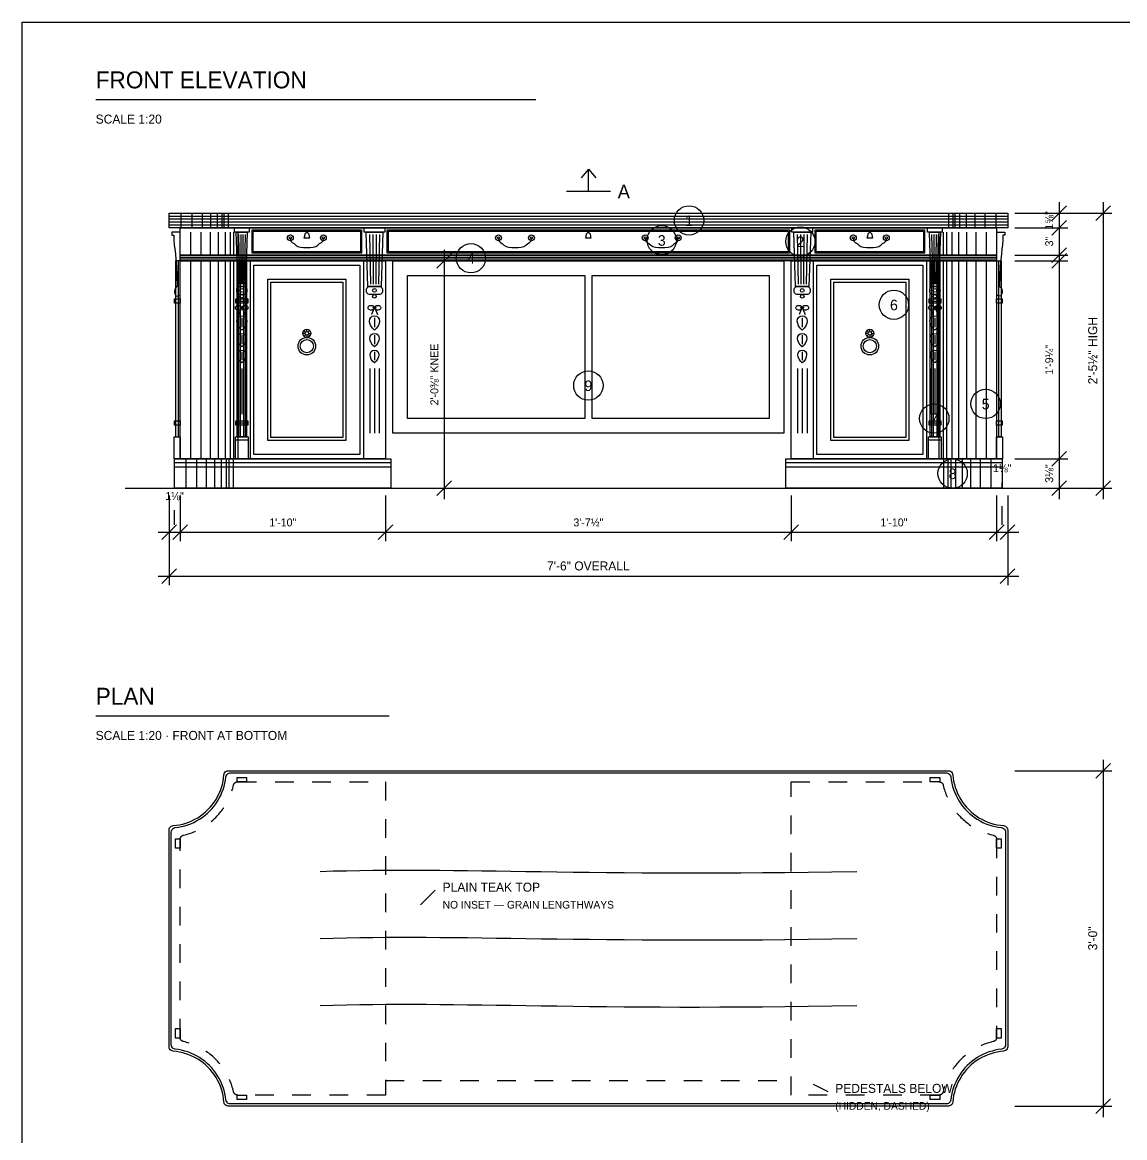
# Model space of a CAD drawing. Header units: inches. Extents: x 0.3 to 16.2, y 0.3 to 11.4.
# Drawn here: x 0.31 to 6.23, y 5.39 to 11.38 of the extents above; entities that cross this region are included whole.
import ezdxf
from ezdxf.enums import TextEntityAlignment as Align

# ---------------------------------------------------------------- set-up
doc = ezdxf.new("R2010")
doc.units = ezdxf.units.IN
doc.header["$LTSCALE"] = 0.009843
doc.header["$MEASUREMENT"] = 0
doc.linetypes.add('DASHED', pattern=[0.6, 0.5, -0.1])
for name, color, linetype in [('DIMENSIONS', 1, 'Continuous'), ('GEOMETRY', 7, 'Continuous'), ('TEXT', 7, 'Continuous')]:
    doc.layers.add(name, color=color, linetype=linetype)

msp = doc.modelspace()

# ---------------------------------------------------------------- linework, layer by layer
at = {"layer": 'DIMENSIONS'}
for p, q in [((5.878, 10.4134), (5.878, 8.8189)), ((6.1142, 10.4134), (6.1142, 8.8189)), ((5.6417, 10.3543), (5.9252, 10.3543)), ((5.6417, 10.3543), (6.1614, 10.3543)), ((5.8386, 10.315), (5.9173, 10.3937)), ((6.0748, 10.315), (6.1535, 10.3937)), ((5.8386, 10.2362), (5.9173, 10.315)), ((5.6417, 10.2756), (5.9252, 10.2756)), ((2.5394, 10.0591), (2.6181, 10.1378)), ((2.5787, 10.1575), (2.5787, 8.8189)), ((5.6417, 10.128), (5.9252, 10.128)), ((5.8386, 10.0886), (5.9173, 10.1673)), ((5.8386, 10.0591), (5.9173, 10.1378)), ((2.5787, 10.0984), (2.626, 10.0984)), ((5.6417, 10.0984), (5.9252, 10.0984)), ((5.8386, 8.9961), (5.9173, 9.0748)), ((5.6417, 9.0354), (5.9252, 9.0354)), ((2.5394, 8.8386), (2.6181, 8.9173)), ((5.8386, 8.8386), (5.9173, 8.9173)), ((6.0748, 8.8386), (6.1535, 8.9173)), ((2.5787, 8.878), (2.626, 8.878)), ((5.6417, 8.878), (5.9252, 8.878)), ((5.6417, 8.878), (6.1614, 8.878)), ((1.1024, 8.8386), (1.1024, 8.5945)), ((1.1024, 8.8386), (1.1024, 8.3583)), ((1.1614, 8.8386), (1.1614, 8.5945)), ((2.2638, 8.8386), (2.2638, 8.5945)), ((4.4409, 8.8386), (4.4409, 8.5945)), ((5.5433, 8.8386), (5.5433, 8.5945)), ((5.6024, 8.8386), (5.6024, 8.5945)), ((5.6024, 8.8386), (5.6024, 8.3583)), ((1.063, 8.6024), (1.1417, 8.6811)), ((1.122, 8.6024), (1.2008, 8.6811)), ((2.2244, 8.6024), (2.3031, 8.6811)), ((4.4016, 8.6024), (4.4803, 8.6811)), ((5.5039, 8.6024), (5.5827, 8.6811)), ((5.563, 8.6024), (5.6417, 8.6811)), ((1.0433, 8.6417), (5.6614, 8.6417)), ((1.063, 8.3661), (1.1417, 8.4449)), ((5.563, 8.3661), (5.6417, 8.4449)), ((1.0433, 8.4055), (5.6614, 8.4055)), ((6.1142, 7.4213), (6.1142, 5.5039)), ((5.6417, 7.3622), (6.1614, 7.3622)), ((6.0748, 7.3228), (6.1535, 7.4016)), ((6.0748, 5.5236), (6.1535, 5.6024)), ((5.6417, 5.563), (6.1614, 5.563))]:
    msp.add_line(p, q, dxfattribs=at)
at = {"layer": 'DIMENSIONS', "linetype": 'DASHED'}
for p, q in [((5.5728, 8.6811), (5.5728, 8.9094)), ((1.1319, 8.6811), (1.1319, 8.7598))]:
    msp.add_line(p, q, dxfattribs=at)
at = {"layer": 'GEOMETRY'}
for p, q in [((0.7087, 10.9646), (3.0709, 10.9646)), ((1.1658, 10.3543), (1.1658, 10.2756)), ((1.2254, 10.3543), (1.2254, 10.2756)), ((1.2794, 10.3543), (1.2794, 10.2756)), ((1.3255, 10.3543), (1.3255, 10.2756)), ((1.3614, 10.3543), (1.3614, 10.2756)), ((1.3855, 10.3543), (1.3855, 10.2756)), ((1.3968, 10.3543), (1.3968, 10.2756)), ((1.4204, 10.3543), (1.4204, 10.2756)), ((5.2844, 10.3543), (5.2844, 10.2756)), ((5.3079, 10.3543), (5.3079, 10.2756)), ((5.3192, 10.3543), (5.3192, 10.2756)), ((5.3434, 10.3543), (5.3434, 10.2756)), ((5.3793, 10.3543), (5.3793, 10.2756)), ((5.4253, 10.3543), (5.4253, 10.2756)), ((5.4793, 10.3543), (5.4793, 10.2756)), ((5.539, 10.3543), (5.539, 10.2756)), ((1.1024, 10.3386), (5.6024, 10.3386)), ((1.1024, 10.3228), (5.6024, 10.3228)), ((1.1024, 10.3071), (5.6024, 10.3071)), ((1.1024, 10.2913), (5.6024, 10.2913)), ((1.2183, 10.252), (1.2183, 10.128)), ((1.2731, 10.252), (1.2731, 10.128)), ((1.3231, 10.252), (1.3231, 10.128)), ((1.3667, 10.252), (1.3667, 10.128)), ((1.4027, 10.252), (1.4027, 10.128)), ((1.4301, 10.252), (1.4301, 10.128)), ((1.4481, 10.252), (1.4481, 10.128)), ((1.4712, 10.252), (1.4712, 10.128)), ((1.4751, 10.2402), (1.481, 9.9724)), ((1.4869, 10.2402), (1.4889, 9.9724)), ((1.4987, 10.2402), (1.4968, 9.9724)), ((1.5105, 10.2402), (1.5046, 9.9724)), ((2.1776, 10.2402), (2.1835, 9.9724)), ((2.1957, 10.2402), (2.1976, 9.9724)), ((2.2138, 10.2402), (2.2118, 9.9724)), ((2.2319, 10.2402), (2.226, 9.9724)), ((4.4728, 10.2402), (4.4787, 9.9724)), ((4.4909, 10.2402), (4.4929, 9.9724)), ((4.5091, 10.2402), (4.5071, 9.9724)), ((4.5272, 10.2402), (4.5213, 9.9724)), ((5.1942, 10.2402), (5.2001, 9.9724)), ((5.206, 10.2402), (5.208, 9.9724)), ((5.2178, 10.2402), (5.2158, 9.9724)), ((5.2296, 10.2402), (5.2237, 9.9724)), ((5.2336, 10.252), (5.2336, 10.128)), ((5.2566, 10.252), (5.2566, 10.128)), ((5.2746, 10.252), (5.2746, 10.128)), ((5.302, 10.252), (5.302, 10.128)), ((5.3381, 10.252), (5.3381, 10.128)), ((5.3817, 10.252), (5.3817, 10.128)), ((5.4316, 10.252), (5.4316, 10.128)), ((5.4864, 10.252), (5.4864, 10.128)), ((1.1614, 10.1181), (5.5433, 10.1181)), ((1.1508, 10.0984), (1.1508, 9.1535)), ((1.1614, 10.1083), (5.5433, 10.1083)), ((1.2183, 10.0984), (1.2183, 9.0354)), ((1.2731, 10.0984), (1.2731, 9.0354)), ((1.3231, 10.0984), (1.3231, 9.0354)), ((1.3667, 10.0984), (1.3667, 9.0354)), ((1.4027, 10.0984), (1.4027, 9.0354)), ((1.4301, 10.0984), (1.4301, 9.0354)), ((1.4481, 10.0984), (1.4481, 9.0354)), ((1.4712, 10.0984), (1.4712, 9.0354)), ((1.4751, 10.0984), (1.4751, 9.1535)), ((1.4831, 10.0984), (1.4831, 9.1535)), ((1.5026, 10.0984), (1.5026, 9.1535)), ((1.5105, 10.0984), (1.5105, 9.1535)), ((1.5381, 10.0984), (1.5381, 9.0354)), ((2.1457, 10.0984), (2.1457, 9.0354)), ((4.5591, 10.0984), (4.5591, 9.0354)), ((5.1666, 10.0984), (5.1666, 9.0354)), ((5.1942, 10.0984), (5.1942, 9.1535)), ((5.2022, 10.0984), (5.2022, 9.1535)), ((5.2217, 10.0984), (5.2217, 9.1535)), ((5.2296, 10.0984), (5.2296, 9.1535)), ((5.2336, 10.0984), (5.2336, 9.0354)), ((5.2566, 10.0984), (5.2566, 9.0354)), ((5.2746, 10.0984), (5.2746, 9.0354)), ((5.302, 10.0984), (5.302, 9.0354)), ((5.3381, 10.0984), (5.3381, 9.0354)), ((5.3817, 10.0984), (5.3817, 9.0354)), ((5.4316, 10.0984), (5.4316, 9.0354)), ((5.4864, 10.0984), (5.4864, 9.0354)), ((5.5539, 10.0984), (5.5539, 9.1535)), ((1.4613, 9.8819), (1.5243, 9.8819)), ((5.1804, 9.8819), (5.2434, 9.8819)), ((1.832, 9.7091), (1.8202, 9.7091)), ((1.8349, 9.7161), (1.8266, 9.7244)), ((1.8349, 9.7022), (1.8266, 9.6938)), ((1.8419, 9.719), (1.8419, 9.7308)), ((1.8419, 9.6993), (1.8419, 9.6875)), ((1.8488, 9.7161), (1.8572, 9.7244)), ((1.8488, 9.7022), (1.8572, 9.6938)), ((1.8517, 9.7091), (1.8635, 9.7091)), ((4.853, 9.7091), (4.8412, 9.7091)), ((4.8559, 9.7161), (4.8475, 9.7244)), ((4.8559, 9.7022), (4.8475, 9.6938)), ((4.8629, 9.719), (4.8629, 9.7308)), ((4.8629, 9.6993), (4.8629, 9.6875)), ((4.8698, 9.7161), (4.8781, 9.7244)), ((4.8698, 9.7022), (4.8781, 9.6938)), ((4.8727, 9.7091), (4.8845, 9.7091)), ((1.4613, 9.2283), (1.5243, 9.2283)), ((5.1804, 9.2283), (5.2434, 9.2283)), ((1.4594, 9.1378), (1.5263, 9.1378)), ((5.1784, 9.1378), (5.2454, 9.1378)), ((1.1319, 9.0157), (2.2933, 9.0157)), ((1.1319, 8.9921), (2.2933, 8.9921)), ((1.192, 9.0354), (1.192, 8.878)), ((1.2493, 9.0354), (1.2493, 8.878)), ((1.3012, 9.0354), (1.3012, 8.878)), ((1.3461, 9.0354), (1.3461, 8.878)), ((1.3822, 9.0354), (1.3822, 8.878)), ((1.4083, 9.0354), (1.4083, 8.878)), ((1.4234, 9.0354), (1.4234, 8.878)), ((1.4467, 9.0354), (1.4467, 8.878)), ((4.4114, 9.0157), (5.5728, 9.0157)), ((4.4114, 8.9921), (5.5728, 8.9921)), ((5.258, 9.0354), (5.258, 8.878)), ((5.2814, 9.0354), (5.2814, 8.878)), ((5.2965, 9.0354), (5.2965, 8.878)), ((5.3225, 9.0354), (5.3225, 8.878)), ((5.3586, 9.0354), (5.3586, 8.878)), ((5.4035, 9.0354), (5.4035, 8.878)), ((5.4555, 9.0354), (5.4555, 8.878)), ((5.5127, 9.0354), (5.5127, 8.878)), ((0.8661, 8.878), (5.8386, 8.878)), ((0.7087, 7.6575), (2.2835, 7.6575)), ((2.4524, 6.6425), (2.5311, 6.7213)), ((4.5591, 5.6811), (4.6378, 5.6417))]:
    msp.add_line(p, q, dxfattribs=at)
at = {"layer": 'GEOMETRY', "linetype": 'DASHED'}
msp.add_line((2.2638, 5.7008), (4.4409, 5.7008), dxfattribs=at)
at = {"layer": 'GEOMETRY'}
for points in [[(0.315, 11.378), (16.2205, 11.378), (16.2205, 0.315), (0.315, 0.315), (0.315, 11.378)], [(3.3524, 10.4724), (3.3524, 10.5906), (3.313, 10.5433)], [(3.3524, 10.5906), (3.3917, 10.5433)], [(3.2343, 10.4724), (3.4705, 10.4724)], [(1.1024, 10.3543), (5.6024, 10.3543), (5.6024, 10.2756), (1.1024, 10.2756), (1.1024, 10.3543)], [(1.1614, 10.252), (1.1181, 10.252), (1.1181, 10.2362), (1.128, 10.2362)], [(1.1614, 10.2756), (5.5433, 10.2756), (5.5433, 10.128), (1.1614, 10.128), (1.1614, 10.2756)], [(1.4534, 10.2756), (1.5322, 10.2756), (1.5322, 10.252), (1.4534, 10.252), (1.4534, 10.2756)], [(1.4633, 10.252), (1.5223, 10.252), (1.5125, 9.9606), (1.4731, 9.9606), (1.4633, 10.252)], [(1.5479, 10.2638), (2.1358, 10.2638), (2.1358, 10.1398), (1.5479, 10.1398), (1.5479, 10.2638)], [(1.5538, 10.2579), (2.1299, 10.2579), (2.1299, 10.1457), (1.5538, 10.1457), (1.5538, 10.2579)], [(1.8517, 10.2402), (1.8557, 10.2205), (1.8281, 10.2205), (1.832, 10.2402)], [(2.1496, 10.2756), (2.2598, 10.2756), (2.2598, 10.252), (2.1496, 10.252), (2.1496, 10.2756)], [(2.1594, 10.252), (2.25, 10.252), (2.2402, 9.9606), (2.1693, 9.9606), (2.1594, 10.252)], [(2.2736, 10.2638), (4.4311, 10.2638), (4.4311, 10.1398), (2.2736, 10.1398), (2.2736, 10.2638)], [(2.2795, 10.2579), (4.4252, 10.2579), (4.4252, 10.1457), (2.2795, 10.1457), (2.2795, 10.2579)], [(3.3622, 10.2402), (3.3661, 10.2205), (3.3386, 10.2205), (3.3425, 10.2402)], [(4.4449, 10.2756), (4.5551, 10.2756), (4.5551, 10.252), (4.4449, 10.252), (4.4449, 10.2756)], [(4.4547, 10.252), (4.5453, 10.252), (4.5354, 9.9606), (4.4646, 9.9606), (4.4547, 10.252)], [(4.5689, 10.2638), (5.1568, 10.2638), (5.1568, 10.1398), (4.5689, 10.1398), (4.5689, 10.2638)], [(4.5748, 10.2579), (5.1509, 10.2579), (5.1509, 10.1457), (4.5748, 10.1457), (4.5748, 10.2579)], [(4.8727, 10.2402), (4.8766, 10.2205), (4.8491, 10.2205), (4.853, 10.2402)], [(5.1725, 10.2756), (5.2513, 10.2756), (5.2513, 10.252), (5.1725, 10.252), (5.1725, 10.2756)], [(5.1824, 10.252), (5.2414, 10.252), (5.2316, 9.9606), (5.1922, 9.9606), (5.1824, 10.252)], [(5.5433, 10.252), (5.5866, 10.252), (5.5866, 10.2362), (5.5768, 10.2362)], [(1.1614, 10.128), (5.5433, 10.128), (5.5433, 10.0984), (1.1614, 10.0984), (1.1614, 10.128)], [(1.1614, 10.0984), (1.1378, 10.0984), (1.1378, 9.1535), (1.1614, 9.1535)], [(1.1614, 10.0984), (2.2638, 10.0984), (2.2638, 9.0354), (1.1614, 9.0354), (1.1614, 10.0984)], [(1.4672, 10.0984), (1.5184, 10.0984), (1.5184, 9.1535), (1.4672, 9.1535), (1.4672, 10.0984)], [(1.5578, 10.0748), (2.126, 10.0748), (2.126, 9.0591), (1.5578, 9.0591), (1.5578, 10.0748)], [(2.3031, 10.0984), (4.4016, 10.0984), (4.4016, 9.1732), (2.3031, 9.1732), (2.3031, 10.0984)], [(4.4409, 10.0984), (5.5433, 10.0984), (5.5433, 9.0354), (4.4409, 9.0354), (4.4409, 10.0984)], [(4.5787, 10.0748), (5.1469, 10.0748), (5.1469, 9.0591), (4.5787, 9.0591), (4.5787, 10.0748)], [(5.1863, 10.0984), (5.2375, 10.0984), (5.2375, 9.1535), (5.1863, 9.1535), (5.1863, 10.0984)], [(5.5433, 10.0984), (5.5669, 10.0984), (5.5669, 9.1535), (5.5433, 9.1535)], [(1.6326, 10), (2.0512, 10), (2.0512, 9.1339), (1.6326, 9.1339), (1.6326, 10)], [(2.3819, 10.0197), (3.3327, 10.0197), (3.3327, 9.252), (2.3819, 9.252), (2.3819, 10.0197)], [(3.372, 10.0197), (4.3228, 10.0197), (4.3228, 9.252), (3.372, 9.252), (3.372, 10.0197)], [(4.6535, 10), (5.0721, 10), (5.0721, 9.1339), (4.6535, 9.1339), (4.6535, 10)], [(1.4653, 9.937), (1.4653, 9.9409)], [(1.4849, 9.9606), (1.5007, 9.9606)], [(1.5204, 9.9409), (1.5204, 9.937)], [(1.6483, 9.9843), (2.0354, 9.9843), (2.0354, 9.1496), (1.6483, 9.1496), (1.6483, 9.9843)], [(2.1614, 9.937), (2.1614, 9.9409)], [(2.1811, 9.9606), (2.2283, 9.9606)], [(2.248, 9.9409), (2.248, 9.937)], [(4.4567, 9.937), (4.4567, 9.9409)], [(4.4764, 9.9606), (4.5236, 9.9606)], [(4.5433, 9.9409), (4.5433, 9.937)], [(4.6693, 9.9843), (5.0564, 9.9843), (5.0564, 9.1496), (4.6693, 9.1496), (4.6693, 9.9843)], [(5.1844, 9.937), (5.1844, 9.9409)], [(5.204, 9.9606), (5.2198, 9.9606)], [(5.2395, 9.9409), (5.2395, 9.937)], [(1.1319, 9.8937), (1.1614, 9.8937), (1.1614, 9.8701), (1.1319, 9.8701), (1.1319, 9.8937)], [(1.1417, 9.9094), (1.1614, 9.9134)], [(1.4613, 9.8937), (1.5243, 9.8937), (1.5243, 9.8701), (1.4613, 9.8701), (1.4613, 9.8937)], [(1.5007, 9.9173), (1.4849, 9.9173)], [(2.2283, 9.9173), (2.1811, 9.9173)], [(4.5236, 9.9173), (4.4764, 9.9173)], [(5.1804, 9.8937), (5.2434, 9.8937), (5.2434, 9.8701), (5.1804, 9.8701), (5.1804, 9.8937)], [(5.2198, 9.9173), (5.204, 9.9173)], [(5.563, 9.9094), (5.5433, 9.9134)], [(5.5433, 9.8937), (5.5728, 9.8937), (5.5728, 9.8701), (5.5433, 9.8701), (5.5433, 9.8937)], [(1.4889, 9.8406), (1.4771, 9.811)], [(1.4968, 9.8406), (1.5086, 9.811)], [(2.2008, 9.8406), (2.189, 9.811)], [(2.2087, 9.8406), (2.2205, 9.811)], [(4.4961, 9.8406), (4.4843, 9.811)], [(4.5039, 9.8406), (4.5157, 9.811)], [(5.208, 9.8406), (5.1962, 9.811)], [(5.2158, 9.8406), (5.2277, 9.811)], [(1.4928, 9.7931), (1.4928, 9.7429)], [(2.2047, 9.7931), (2.2047, 9.7429)], [(4.5, 9.7931), (4.5, 9.7429)], [(5.2119, 9.7931), (5.2119, 9.7429)], [(1.4928, 9.699), (1.4928, 9.6518)], [(2.2047, 9.699), (2.2047, 9.6518)], [(4.5, 9.699), (4.5, 9.6518)], [(5.2119, 9.699), (5.2119, 9.6518)], [(1.4928, 9.6095), (1.4928, 9.5652)], [(2.2047, 9.6095), (2.2047, 9.5652)], [(4.5, 9.6095), (4.5, 9.5652)], [(5.2119, 9.6095), (5.2119, 9.5652)], [(1.4672, 9.5209), (1.4672, 9.2756)], [(1.4928, 9.5209), (1.4928, 9.2756)], [(1.5184, 9.5209), (1.5184, 9.2756)], [(2.1791, 9.5209), (2.1791, 9.1732)], [(2.2047, 9.5209), (2.2047, 9.1732)], [(2.2303, 9.5209), (2.2303, 9.1732)], [(4.4744, 9.5209), (4.4744, 9.1732)], [(4.5, 9.5209), (4.5, 9.1732)], [(4.5256, 9.5209), (4.5256, 9.1732)], [(5.1863, 9.5209), (5.1863, 9.2756)], [(5.2119, 9.5209), (5.2119, 9.2756)], [(5.2375, 9.5209), (5.2375, 9.2756)], [(1.1319, 9.2402), (1.1614, 9.2402), (1.1614, 9.2165), (1.1319, 9.2165), (1.1319, 9.2402)], [(1.4613, 9.2402), (1.5243, 9.2402), (1.5243, 9.2165), (1.4613, 9.2165), (1.4613, 9.2402)], [(5.1804, 9.2402), (5.2434, 9.2402), (5.2434, 9.2165), (5.1804, 9.2165), (5.1804, 9.2402)], [(5.5433, 9.2402), (5.5728, 9.2402), (5.5728, 9.2165), (5.5433, 9.2165), (5.5433, 9.2402)], [(1.1299, 9.1535), (1.1614, 9.1535), (1.1614, 9.0354), (1.1299, 9.0354), (1.1299, 9.1535)], [(1.4594, 9.1535), (1.5263, 9.1535), (1.5263, 9.0354), (1.4594, 9.0354), (1.4594, 9.1535)], [(5.1784, 9.1535), (5.2454, 9.1535), (5.2454, 9.0354), (5.1784, 9.0354), (5.1784, 9.1535)], [(5.5433, 9.1535), (5.5748, 9.1535), (5.5748, 9.0354), (5.5433, 9.0354), (5.5433, 9.1535)], [(1.1319, 9.0354), (2.2933, 9.0354), (2.2933, 8.878), (1.1319, 8.878), (1.1319, 9.0354)], [(4.4114, 9.0354), (5.5728, 9.0354), (5.5728, 8.878), (4.4114, 8.878), (4.4114, 9.0354)], [(1.4204, 7.3622), (5.2844, 7.3622)], [(1.4312, 7.3504), (5.2736, 7.3504)], [(1.1024, 5.881), (1.1024, 7.0442)], [(1.1142, 5.8918), (1.1142, 7.0334)], [(5.5906, 7.0334), (5.5906, 5.8918)], [(5.6024, 7.0442), (5.6024, 5.881)], [(5.2736, 5.5748), (1.4312, 5.5748)], [(5.2844, 5.563), (1.4204, 5.563)]]:
    msp.add_lwpolyline(points, dxfattribs=at)
at = {"layer": 'GEOMETRY', "linetype": 'DASHED'}
for points in [[(1.4672, 7.3268), (1.5184, 7.3268), (1.5184, 7.3031), (1.4672, 7.3031), (1.4672, 7.3268)], [(1.4712, 7.3031), (2.2638, 7.3031), (2.2638, 5.622), (1.4712, 5.622)], [(4.4409, 7.3031), (5.2336, 7.3031)], [(5.2336, 5.622), (4.4409, 5.622), (4.4409, 7.3031)], [(5.1863, 7.3268), (5.2375, 7.3268), (5.2375, 7.3031), (5.1863, 7.3031), (5.1863, 7.3268)], [(1.1378, 6.9973), (1.1614, 6.9973), (1.1614, 6.9462), (1.1378, 6.9462), (1.1378, 6.9973)], [(1.1614, 5.9318), (1.1614, 6.9934)], [(5.5433, 6.9973), (5.5669, 6.9973), (5.5669, 6.9462), (5.5433, 6.9462), (5.5433, 6.9973)], [(5.5433, 6.9934), (5.5433, 5.9318)], [(1.1378, 5.979), (1.1614, 5.979), (1.1614, 5.9279), (1.1378, 5.9279), (1.1378, 5.979)], [(5.5433, 5.979), (5.5669, 5.979), (5.5669, 5.9279), (5.5433, 5.9279), (5.5433, 5.979)], [(1.4672, 5.622), (1.5184, 5.622), (1.5184, 5.5984), (1.4672, 5.5984), (1.4672, 5.622)], [(5.1863, 5.622), (5.2375, 5.622), (5.2375, 5.5984), (5.1863, 5.5984), (5.1863, 5.622)]]:
    msp.add_lwpolyline(points, dxfattribs=at)
at = {"layer": 'GEOMETRY'}
for centre, radius in [((3.8925, 10.315), 0.0787), ((1.7533, 10.2215), 0.0157), ((1.9305, 10.2215), 0.0157), ((2.8701, 10.2215), 0.0157), ((3.0472, 10.2215), 0.0157), ((3.6575, 10.2215), 0.0157), ((3.7461, 10.2087), 0.0787), ((3.8346, 10.2215), 0.0157), ((4.4902, 10.2016), 0.0787), ((4.7743, 10.2215), 0.0157), ((4.9514, 10.2215), 0.0157), ((1.7533, 10.2215), 0.00591), ((1.9305, 10.2215), 0.00591), ((2.7224, 10.1122), 0.0787), ((2.8701, 10.2215), 0.00591), ((3.0472, 10.2215), 0.00591), ((3.6575, 10.2215), 0.00591), ((3.8346, 10.2215), 0.00591), ((4.7743, 10.2215), 0.00591), ((4.9514, 10.2215), 0.00591), ((1.4928, 9.939), 0.00984), ((2.2047, 9.939), 0.00984), ((4.5, 9.939), 0.00984), ((4.9921, 9.8622), 0.0787), ((5.2119, 9.939), 0.00984), ((1.4928, 9.9075), 0.00984), ((2.2047, 9.9075), 0.00984), ((4.5, 9.9075), 0.00984), ((5.2119, 9.9075), 0.00984), ((1.4928, 9.8465), 0.00689), ((2.2047, 9.8465), 0.00689), ((4.5, 9.8465), 0.00689), ((5.2119, 9.8465), 0.00689), ((1.8419, 9.7091), 0.0217), ((1.8419, 9.7091), 0.00984), ((4.8628, 9.7091), 0.0217), ((4.8628, 9.7091), 0.00984), ((1.8419, 9.6402), 0.0472), ((1.8419, 9.6402), 0.0354), ((4.8628, 9.6402), 0.0472), ((4.8628, 9.6402), 0.0354), ((3.3524, 9.4291), 0.0787), ((5.4843, 9.3307), 0.0787), ((5.2087, 9.252), 0.0787), ((5.3071, 8.9567), 0.0787)]:
    msp.add_circle(centre, radius, dxfattribs=at)
for points in [[(1.128, 10.2362), (1.128, 10.1575), (1.1437, 10.1378), (1.1457, 9.9606)], [(5.5768, 10.2362), (5.5768, 10.1575), (5.561, 10.1378), (5.5591, 9.9606)], [(1.7533, 10.2156), (1.7533, 10.1939), (1.771, 10.1978), (1.7828, 10.1821)], [(1.9009, 10.1821), (1.9127, 10.1978), (1.9305, 10.1939), (1.9305, 10.2156)], [(2.8701, 10.2156), (2.8701, 10.1939), (2.8878, 10.1978), (2.8996, 10.1821)], [(3.0177, 10.1821), (3.0295, 10.1978), (3.0472, 10.1939), (3.0472, 10.2156)], [(3.6575, 10.2156), (3.6575, 10.1939), (3.6752, 10.1978), (3.687, 10.1821)], [(3.8051, 10.1821), (3.8169, 10.1978), (3.8346, 10.1939), (3.8346, 10.2156)], [(4.7743, 10.2156), (4.7743, 10.1939), (4.792, 10.1978), (4.8038, 10.1821)], [(4.9219, 10.1821), (4.9337, 10.1978), (4.9514, 10.1939), (4.9514, 10.2156)], [(1.1457, 9.9606), (1.1299, 9.9567), (1.126, 9.9173), (1.1417, 9.9094)], [(5.5591, 9.9606), (5.5748, 9.9567), (5.5787, 9.9173), (5.563, 9.9094)], [(1.4928, 9.7262), (1.4594, 9.753), (1.456, 9.8031), (1.4928, 9.8031)], [(1.4928, 9.8031), (1.5296, 9.8031), (1.5263, 9.753), (1.4928, 9.7262)], [(2.2047, 9.7262), (2.1713, 9.753), (2.1679, 9.8031), (2.2047, 9.8031)], [(2.2047, 9.8031), (2.2415, 9.8031), (2.2382, 9.753), (2.2047, 9.7262)], [(4.5, 9.7262), (4.4665, 9.753), (4.4632, 9.8031), (4.5, 9.8031)], [(4.5, 9.8031), (4.5368, 9.8031), (4.5335, 9.753), (4.5, 9.7262)], [(5.2119, 9.7262), (5.1784, 9.753), (5.1751, 9.8031), (5.2119, 9.8031)], [(5.2119, 9.8031), (5.2487, 9.8031), (5.2454, 9.753), (5.2119, 9.7262)], [(1.4928, 9.6361), (1.4614, 9.6613), (1.4582, 9.7085), (1.4928, 9.7085)], [(1.4928, 9.7085), (1.5274, 9.7085), (1.5243, 9.6613), (1.4928, 9.6361)], [(2.2047, 9.6361), (2.1733, 9.6613), (2.1701, 9.7085), (2.2047, 9.7085)], [(2.2047, 9.7085), (2.2393, 9.7085), (2.2362, 9.6613), (2.2047, 9.6361)], [(4.5, 9.6361), (4.4685, 9.6613), (4.4654, 9.7085), (4.5, 9.7085)], [(4.5, 9.7085), (4.5346, 9.7085), (4.5315, 9.6613), (4.5, 9.6361)], [(5.2119, 9.6361), (5.1805, 9.6613), (5.1773, 9.7085), (5.2119, 9.7085)], [(5.2119, 9.7085), (5.2465, 9.7085), (5.2434, 9.6613), (5.2119, 9.6361)], [(1.4928, 9.5504), (1.4632, 9.574), (1.4603, 9.6184), (1.4928, 9.6184)], [(1.4928, 9.6184), (1.5253, 9.6184), (1.5224, 9.574), (1.4928, 9.5504)], [(2.2047, 9.5504), (2.1752, 9.574), (2.1722, 9.6184), (2.2047, 9.6184)], [(2.2047, 9.6184), (2.2373, 9.6184), (2.2343, 9.574), (2.2047, 9.5504)], [(4.5, 9.5504), (4.4704, 9.574), (4.4675, 9.6184), (4.5, 9.6184)], [(4.5, 9.6184), (4.5325, 9.6184), (4.5296, 9.574), (4.5, 9.5504)], [(5.2119, 9.5504), (5.1823, 9.574), (5.1794, 9.6184), (5.2119, 9.6184)], [(5.2119, 9.6184), (5.2444, 9.6184), (5.2415, 9.574), (5.2119, 9.5504)], [(1.9124, 6.8224), (2.6774, 6.8461), (3.3524, 6.7949), (4.7924, 6.8224)], [(1.9124, 6.4626), (2.6774, 6.4862), (3.3524, 6.435), (4.7924, 6.4626)], [(1.9124, 6.1028), (2.6774, 6.1264), (3.3524, 6.0752), (4.7924, 6.1028)]]:
    msp.add_open_spline(points, degree=3, dxfattribs=at)
for points, knots in [([(1.832, 10.2402), (1.832, 10.2419), (1.8325, 10.2436), (1.8334, 10.2451), (1.8342, 10.2466), (1.8355, 10.2478), (1.837, 10.2487), (1.8385, 10.2495), (1.8402, 10.25), (1.8419, 10.25), (1.8436, 10.25), (1.8453, 10.2495), (1.8468, 10.2487), (1.8483, 10.2478), (1.8495, 10.2466), (1.8504, 10.2451), (1.8513, 10.2436), (1.8517, 10.2419), (1.8517, 10.2402)], [0, 0, 0, 0, 1, 1, 1, 2, 2, 2, 3, 3, 3, 4, 4, 4, 5, 5, 5, 6, 6, 6, 6]), ([(3.3425, 10.2402), (3.3425, 10.2419), (3.343, 10.2436), (3.3438, 10.2451), (3.3447, 10.2466), (3.3459, 10.2478), (3.3474, 10.2487), (3.3489, 10.2495), (3.3506, 10.25), (3.3524, 10.25), (3.3541, 10.25), (3.3558, 10.2495), (3.3573, 10.2487), (3.3588, 10.2478), (3.36, 10.2466), (3.3609, 10.2451), (3.3617, 10.2436), (3.3622, 10.2419), (3.3622, 10.2402)], [0, 0, 0, 0, 1, 1, 1, 2, 2, 2, 3, 3, 3, 4, 4, 4, 5, 5, 5, 6, 6, 6, 6]), ([(4.853, 10.2402), (4.853, 10.2419), (4.8535, 10.2436), (4.8543, 10.2451), (4.8552, 10.2466), (4.8564, 10.2478), (4.8579, 10.2487), (4.8594, 10.2495), (4.8611, 10.25), (4.8628, 10.25), (4.8646, 10.25), (4.8663, 10.2495), (4.8678, 10.2487), (4.8693, 10.2478), (4.8705, 10.2466), (4.8714, 10.2451), (4.8722, 10.2436), (4.8727, 10.2419), (4.8727, 10.2402)], [0, 0, 0, 0, 1, 1, 1, 2, 2, 2, 3, 3, 3, 4, 4, 4, 5, 5, 5, 6, 6, 6, 6]), ([(1.7828, 10.1821), (1.7946, 10.1683), (1.8183, 10.1703), (1.8419, 10.1703), (1.8655, 10.1703), (1.8891, 10.1683), (1.9009, 10.1821)], [0, 0, 0, 0, 1, 1, 1, 2, 2, 2, 2]), ([(2.8996, 10.1821), (2.9114, 10.1683), (2.935, 10.1703), (2.9587, 10.1703), (2.9823, 10.1703), (3.0059, 10.1683), (3.0177, 10.1821)], [0, 0, 0, 0, 1, 1, 1, 2, 2, 2, 2]), ([(3.687, 10.1821), (3.6988, 10.1683), (3.7224, 10.1703), (3.7461, 10.1703), (3.7697, 10.1703), (3.7933, 10.1683), (3.8051, 10.1821)], [0, 0, 0, 0, 1, 1, 1, 2, 2, 2, 2]), ([(4.8038, 10.1821), (4.8156, 10.1683), (4.8392, 10.1703), (4.8628, 10.1703), (4.8865, 10.1703), (4.9101, 10.1683), (4.9219, 10.1821)], [0, 0, 0, 0, 1, 1, 1, 2, 2, 2, 2]), ([(1.4653, 9.9409), (1.4653, 9.9444), (1.4662, 9.9478), (1.4679, 9.9508), (1.4696, 9.9538), (1.4721, 9.9563), (1.4751, 9.958), (1.4781, 9.9597), (1.4815, 9.9606), (1.4849, 9.9606)], [0, 0, 0, 0, 1, 1, 1, 2, 2, 2, 3, 3, 3, 3]), ([(1.4849, 9.9173), (1.4815, 9.9173), (1.4781, 9.9182), (1.4751, 9.92), (1.4721, 9.9217), (1.4696, 9.9242), (1.4679, 9.9272), (1.4662, 9.9302), (1.4653, 9.9336), (1.4653, 9.937)], [0, 0, 0, 0, 1, 1, 1, 2, 2, 2, 3, 3, 3, 3]), ([(1.5007, 9.9606), (1.5041, 9.9606), (1.5075, 9.9597), (1.5105, 9.958), (1.5135, 9.9563), (1.516, 9.9538), (1.5177, 9.9508), (1.5195, 9.9478), (1.5204, 9.9444), (1.5204, 9.9409)], [0, 0, 0, 0, 1, 1, 1, 2, 2, 2, 3, 3, 3, 3]), ([(1.5204, 9.937), (1.5204, 9.9336), (1.5195, 9.9302), (1.5177, 9.9272), (1.516, 9.9242), (1.5135, 9.9217), (1.5105, 9.92), (1.5075, 9.9182), (1.5041, 9.9173), (1.5007, 9.9173)], [0, 0, 0, 0, 1, 1, 1, 2, 2, 2, 3, 3, 3, 3]), ([(2.1614, 9.9409), (2.1614, 9.9444), (2.1623, 9.9478), (2.1641, 9.9508), (2.1658, 9.9538), (2.1683, 9.9563), (2.1713, 9.958), (2.1743, 9.9597), (2.1776, 9.9606), (2.1811, 9.9606)], [0, 0, 0, 0, 1, 1, 1, 2, 2, 2, 3, 3, 3, 3]), ([(2.1811, 9.9173), (2.1776, 9.9173), (2.1743, 9.9182), (2.1713, 9.92), (2.1683, 9.9217), (2.1658, 9.9242), (2.1641, 9.9272), (2.1623, 9.9302), (2.1614, 9.9336), (2.1614, 9.937)], [0, 0, 0, 0, 1, 1, 1, 2, 2, 2, 3, 3, 3, 3]), ([(2.2283, 9.9606), (2.2318, 9.9606), (2.2352, 9.9597), (2.2382, 9.958), (2.2412, 9.9563), (2.2437, 9.9538), (2.2454, 9.9508), (2.2471, 9.9478), (2.248, 9.9444), (2.248, 9.9409)], [0, 0, 0, 0, 1, 1, 1, 2, 2, 2, 3, 3, 3, 3]), ([(2.248, 9.937), (2.248, 9.9336), (2.2471, 9.9302), (2.2454, 9.9272), (2.2437, 9.9242), (2.2412, 9.9217), (2.2382, 9.92), (2.2352, 9.9182), (2.2318, 9.9173), (2.2283, 9.9173)], [0, 0, 0, 0, 1, 1, 1, 2, 2, 2, 3, 3, 3, 3]), ([(4.4567, 9.9409), (4.4567, 9.9444), (4.4576, 9.9478), (4.4593, 9.9508), (4.4611, 9.9538), (4.4635, 9.9563), (4.4665, 9.958), (4.4695, 9.9597), (4.4729, 9.9606), (4.4764, 9.9606)], [0, 0, 0, 0, 1, 1, 1, 2, 2, 2, 3, 3, 3, 3]), ([(4.4764, 9.9173), (4.4729, 9.9173), (4.4695, 9.9182), (4.4665, 9.92), (4.4635, 9.9217), (4.4611, 9.9242), (4.4593, 9.9272), (4.4576, 9.9302), (4.4567, 9.9336), (4.4567, 9.937)], [0, 0, 0, 0, 1, 1, 1, 2, 2, 2, 3, 3, 3, 3]), ([(4.5236, 9.9606), (4.5271, 9.9606), (4.5305, 9.9597), (4.5335, 9.958), (4.5365, 9.9563), (4.5389, 9.9538), (4.5407, 9.9508), (4.5424, 9.9478), (4.5433, 9.9444), (4.5433, 9.9409)], [0, 0, 0, 0, 1, 1, 1, 2, 2, 2, 3, 3, 3, 3]), ([(4.5433, 9.937), (4.5433, 9.9336), (4.5424, 9.9302), (4.5407, 9.9272), (4.5389, 9.9242), (4.5365, 9.9217), (4.5335, 9.92), (4.5305, 9.9182), (4.5271, 9.9173), (4.5236, 9.9173)], [0, 0, 0, 0, 1, 1, 1, 2, 2, 2, 3, 3, 3, 3]), ([(5.1844, 9.9409), (5.1844, 9.9444), (5.1853, 9.9478), (5.187, 9.9508), (5.1887, 9.9538), (5.1912, 9.9563), (5.1942, 9.958), (5.1972, 9.9597), (5.2006, 9.9606), (5.204, 9.9606)], [0, 0, 0, 0, 1, 1, 1, 2, 2, 2, 3, 3, 3, 3]), ([(5.204, 9.9173), (5.2006, 9.9173), (5.1972, 9.9182), (5.1942, 9.92), (5.1912, 9.9217), (5.1887, 9.9242), (5.187, 9.9272), (5.1853, 9.9302), (5.1844, 9.9336), (5.1844, 9.937)], [0, 0, 0, 0, 1, 1, 1, 2, 2, 2, 3, 3, 3, 3]), ([(5.2198, 9.9606), (5.2232, 9.9606), (5.2266, 9.9597), (5.2296, 9.958), (5.2326, 9.9563), (5.2351, 9.9538), (5.2368, 9.9508), (5.2386, 9.9478), (5.2395, 9.9444), (5.2395, 9.9409)], [0, 0, 0, 0, 1, 1, 1, 2, 2, 2, 3, 3, 3, 3]), ([(5.2395, 9.937), (5.2395, 9.9336), (5.2386, 9.9302), (5.2368, 9.9272), (5.2351, 9.9242), (5.2326, 9.9217), (5.2296, 9.92), (5.2266, 9.9182), (5.2232, 9.9173), (5.2198, 9.9173)], [0, 0, 0, 0, 1, 1, 1, 2, 2, 2, 3, 3, 3, 3]), ([(1.4928, 9.8465), (1.4928, 9.8446), (1.492, 9.8427), (1.4904, 9.841), (1.4889, 9.8394), (1.4866, 9.838), (1.484, 9.8371), (1.4813, 9.8361), (1.4782, 9.8356), (1.4751, 9.8356), (1.472, 9.8356), (1.4689, 9.8361), (1.4662, 9.8371), (1.4635, 9.838), (1.4613, 9.8394), (1.4598, 9.841), (1.4582, 9.8427), (1.4574, 9.8446), (1.4574, 9.8465), (1.4574, 9.8484), (1.4582, 9.8502), (1.4598, 9.8519), (1.4613, 9.8535), (1.4635, 9.8549), (1.4662, 9.8558), (1.4689, 9.8568), (1.472, 9.8573), (1.4751, 9.8573), (1.4782, 9.8573), (1.4813, 9.8568), (1.484, 9.8558), (1.4866, 9.8549), (1.4889, 9.8535), (1.4904, 9.8519), (1.492, 9.8502), (1.4928, 9.8484), (1.4928, 9.8465)], [0, 0, 0, 0, 1, 1, 1, 2, 2, 2, 3, 3, 3, 4, 4, 4, 5, 5, 5, 6, 6, 6, 7, 7, 7, 8, 8, 8, 9, 9, 9, 10, 10, 10, 11, 11, 11, 12, 12, 12, 12]), ([(1.5282, 9.8465), (1.5282, 9.8446), (1.5274, 9.8427), (1.5259, 9.841), (1.5243, 9.8394), (1.5221, 9.838), (1.5194, 9.8371), (1.5167, 9.8361), (1.5136, 9.8356), (1.5105, 9.8356), (1.5074, 9.8356), (1.5044, 9.8361), (1.5017, 9.8371), (1.499, 9.838), (1.4967, 9.8394), (1.4952, 9.841), (1.4936, 9.8427), (1.4928, 9.8446), (1.4928, 9.8465), (1.4928, 9.8484), (1.4936, 9.8502), (1.4952, 9.8519), (1.4967, 9.8535), (1.499, 9.8549), (1.5017, 9.8558), (1.5044, 9.8568), (1.5074, 9.8573), (1.5105, 9.8573), (1.5136, 9.8573), (1.5167, 9.8568), (1.5194, 9.8558), (1.5221, 9.8549), (1.5243, 9.8535), (1.5259, 9.8519), (1.5274, 9.8502), (1.5282, 9.8484), (1.5282, 9.8465)], [0, 0, 0, 0, 1, 1, 1, 2, 2, 2, 3, 3, 3, 4, 4, 4, 5, 5, 5, 6, 6, 6, 7, 7, 7, 8, 8, 8, 9, 9, 9, 10, 10, 10, 11, 11, 11, 12, 12, 12, 12]), ([(2.2047, 9.8465), (2.2047, 9.8446), (2.2039, 9.8427), (2.2024, 9.841), (2.2008, 9.8394), (2.1986, 9.838), (2.1959, 9.8371), (2.1932, 9.8361), (2.1901, 9.8356), (2.187, 9.8356), (2.1839, 9.8356), (2.1808, 9.8361), (2.1781, 9.8371), (2.1755, 9.838), (2.1732, 9.8394), (2.1717, 9.841), (2.1701, 9.8427), (2.1693, 9.8446), (2.1693, 9.8465), (2.1693, 9.8484), (2.1701, 9.8502), (2.1717, 9.8519), (2.1732, 9.8535), (2.1755, 9.8549), (2.1781, 9.8558), (2.1808, 9.8568), (2.1839, 9.8573), (2.187, 9.8573), (2.1901, 9.8573), (2.1932, 9.8568), (2.1959, 9.8558), (2.1986, 9.8549), (2.2008, 9.8535), (2.2024, 9.8519), (2.2039, 9.8502), (2.2047, 9.8484), (2.2047, 9.8465)], [0, 0, 0, 0, 1, 1, 1, 2, 2, 2, 3, 3, 3, 4, 4, 4, 5, 5, 5, 6, 6, 6, 7, 7, 7, 8, 8, 8, 9, 9, 9, 10, 10, 10, 11, 11, 11, 12, 12, 12, 12]), ([(2.2402, 9.8465), (2.2402, 9.8446), (2.2393, 9.8427), (2.2378, 9.841), (2.2362, 9.8394), (2.234, 9.838), (2.2313, 9.8371), (2.2286, 9.8361), (2.2256, 9.8356), (2.2224, 9.8356), (2.2193, 9.8356), (2.2163, 9.8361), (2.2136, 9.8371), (2.2109, 9.838), (2.2087, 9.8394), (2.2071, 9.841), (2.2055, 9.8427), (2.2047, 9.8446), (2.2047, 9.8465), (2.2047, 9.8484), (2.2055, 9.8502), (2.2071, 9.8519), (2.2087, 9.8535), (2.2109, 9.8549), (2.2136, 9.8558), (2.2163, 9.8568), (2.2193, 9.8573), (2.2224, 9.8573), (2.2256, 9.8573), (2.2286, 9.8568), (2.2313, 9.8558), (2.234, 9.8549), (2.2362, 9.8535), (2.2378, 9.8519), (2.2393, 9.8502), (2.2402, 9.8484), (2.2402, 9.8465)], [0, 0, 0, 0, 1, 1, 1, 2, 2, 2, 3, 3, 3, 4, 4, 4, 5, 5, 5, 6, 6, 6, 7, 7, 7, 8, 8, 8, 9, 9, 9, 10, 10, 10, 11, 11, 11, 12, 12, 12, 12]), ([(4.5, 9.8465), (4.5, 9.8446), (4.4992, 9.8427), (4.4976, 9.841), (4.4961, 9.8394), (4.4938, 9.838), (4.4911, 9.8371), (4.4884, 9.8361), (4.4854, 9.8356), (4.4823, 9.8356), (4.4792, 9.8356), (4.4761, 9.8361), (4.4734, 9.8371), (4.4707, 9.838), (4.4685, 9.8394), (4.4669, 9.841), (4.4654, 9.8427), (4.4646, 9.8446), (4.4646, 9.8465), (4.4646, 9.8484), (4.4654, 9.8502), (4.4669, 9.8519), (4.4685, 9.8535), (4.4707, 9.8549), (4.4734, 9.8558), (4.4761, 9.8568), (4.4792, 9.8573), (4.4823, 9.8573), (4.4854, 9.8573), (4.4884, 9.8568), (4.4911, 9.8558), (4.4938, 9.8549), (4.4961, 9.8535), (4.4976, 9.8519), (4.4992, 9.8502), (4.5, 9.8484), (4.5, 9.8465)], [0, 0, 0, 0, 1, 1, 1, 2, 2, 2, 3, 3, 3, 4, 4, 4, 5, 5, 5, 6, 6, 6, 7, 7, 7, 8, 8, 8, 9, 9, 9, 10, 10, 10, 11, 11, 11, 12, 12, 12, 12]), ([(4.5354, 9.8465), (4.5354, 9.8446), (4.5346, 9.8427), (4.5331, 9.841), (4.5315, 9.8394), (4.5293, 9.838), (4.5266, 9.8371), (4.5239, 9.8361), (4.5208, 9.8356), (4.5177, 9.8356), (4.5146, 9.8356), (4.5116, 9.8361), (4.5089, 9.8371), (4.5062, 9.838), (4.5039, 9.8394), (4.5024, 9.841), (4.5008, 9.8427), (4.5, 9.8446), (4.5, 9.8465), (4.5, 9.8484), (4.5008, 9.8502), (4.5024, 9.8519), (4.5039, 9.8535), (4.5062, 9.8549), (4.5089, 9.8558), (4.5116, 9.8568), (4.5146, 9.8573), (4.5177, 9.8573), (4.5208, 9.8573), (4.5239, 9.8568), (4.5266, 9.8558), (4.5293, 9.8549), (4.5315, 9.8535), (4.5331, 9.8519), (4.5346, 9.8502), (4.5354, 9.8484), (4.5354, 9.8465)], [0, 0, 0, 0, 1, 1, 1, 2, 2, 2, 3, 3, 3, 4, 4, 4, 5, 5, 5, 6, 6, 6, 7, 7, 7, 8, 8, 8, 9, 9, 9, 10, 10, 10, 11, 11, 11, 12, 12, 12, 12]), ([(5.2119, 9.8465), (5.2119, 9.8446), (5.2111, 9.8427), (5.2095, 9.841), (5.208, 9.8394), (5.2057, 9.838), (5.2031, 9.8371), (5.2004, 9.8361), (5.1973, 9.8356), (5.1942, 9.8356), (5.1911, 9.8356), (5.188, 9.8361), (5.1853, 9.8371), (5.1826, 9.838), (5.1804, 9.8394), (5.1789, 9.841), (5.1773, 9.8427), (5.1765, 9.8446), (5.1765, 9.8465), (5.1765, 9.8484), (5.1773, 9.8502), (5.1789, 9.8519), (5.1804, 9.8535), (5.1826, 9.8549), (5.1853, 9.8558), (5.188, 9.8568), (5.1911, 9.8573), (5.1942, 9.8573), (5.1973, 9.8573), (5.2004, 9.8568), (5.2031, 9.8558), (5.2057, 9.8549), (5.208, 9.8535), (5.2095, 9.8519), (5.2111, 9.8502), (5.2119, 9.8484), (5.2119, 9.8465)], [0, 0, 0, 0, 1, 1, 1, 2, 2, 2, 3, 3, 3, 4, 4, 4, 5, 5, 5, 6, 6, 6, 7, 7, 7, 8, 8, 8, 9, 9, 9, 10, 10, 10, 11, 11, 11, 12, 12, 12, 12]), ([(5.2473, 9.8465), (5.2473, 9.8446), (5.2465, 9.8427), (5.245, 9.841), (5.2434, 9.8394), (5.2412, 9.838), (5.2385, 9.8371), (5.2358, 9.8361), (5.2327, 9.8356), (5.2296, 9.8356), (5.2265, 9.8356), (5.2235, 9.8361), (5.2208, 9.8371), (5.2181, 9.838), (5.2158, 9.8394), (5.2143, 9.841), (5.2127, 9.8427), (5.2119, 9.8446), (5.2119, 9.8465), (5.2119, 9.8484), (5.2127, 9.8502), (5.2143, 9.8519), (5.2158, 9.8535), (5.2181, 9.8549), (5.2208, 9.8558), (5.2235, 9.8568), (5.2265, 9.8573), (5.2296, 9.8573), (5.2327, 9.8573), (5.2358, 9.8568), (5.2385, 9.8558), (5.2412, 9.8549), (5.2434, 9.8535), (5.245, 9.8519), (5.2465, 9.8502), (5.2473, 9.8484), (5.2473, 9.8465)], [0, 0, 0, 0, 1, 1, 1, 2, 2, 2, 3, 3, 3, 4, 4, 4, 5, 5, 5, 6, 6, 6, 7, 7, 7, 8, 8, 8, 9, 9, 9, 10, 10, 10, 11, 11, 11, 12, 12, 12, 12]), ([(1.1024, 7.0442), (1.1024, 7.0481), (1.1034, 7.052), (1.1052, 7.0555), (1.1071, 7.059), (1.1099, 7.0619), (1.1132, 7.064), (1.1165, 7.0662), (1.1203, 7.0674), (1.1242, 7.0677), (1.171, 7.0712), (1.2163, 7.0858), (1.2563, 7.1102), (1.2963, 7.1347), (1.3299, 7.1683), (1.3544, 7.2083), (1.3788, 7.2483), (1.3934, 7.2936), (1.3968, 7.3403), (1.3971, 7.3443), (1.3984, 7.3481), (1.4005, 7.3514), (1.4027, 7.3547), (1.4056, 7.3574), (1.4091, 7.3593), (1.4125, 7.3612), (1.4164, 7.3622), (1.4204, 7.3622)], [0, 0, 0, 0, 1, 1, 1, 2, 2, 2, 3, 3, 3, 4, 4, 4, 5, 5, 5, 6, 6, 6, 7, 7, 7, 8, 8, 8, 9, 9, 9, 9]), ([(5.2844, 7.3622), (5.2883, 7.3622), (5.2922, 7.3612), (5.2956, 7.3593), (5.2991, 7.3574), (5.302, 7.3547), (5.3042, 7.3514), (5.3063, 7.3481), (5.3076, 7.3443), (5.3079, 7.3403), (5.3114, 7.2936), (5.3259, 7.2483), (5.3504, 7.2083), (5.3748, 7.1683), (5.4084, 7.1347), (5.4484, 7.1102), (5.4885, 7.0858), (5.5337, 7.0712), (5.5805, 7.0677), (5.5844, 7.0674), (5.5882, 7.0662), (5.5915, 7.064), (5.5949, 7.0619), (5.5976, 7.059), (5.5995, 7.0555), (5.6014, 7.052), (5.6024, 7.0481), (5.6024, 7.0442)], [0, 0, 0, 0, 1, 1, 1, 2, 2, 2, 3, 3, 3, 4, 4, 4, 5, 5, 5, 6, 6, 6, 7, 7, 7, 8, 8, 8, 9, 9, 9, 9]), ([(1.1142, 7.0334), (1.1142, 7.0373), (1.1151, 7.0411), (1.1169, 7.0445), (1.1187, 7.0479), (1.1214, 7.0508), (1.1245, 7.053), (1.1277, 7.0551), (1.1314, 7.0565), (1.1353, 7.0569), (1.1815, 7.0619), (1.2259, 7.0773), (1.2653, 7.1019), (1.3047, 7.1266), (1.338, 7.1599), (1.3626, 7.1993), (1.3873, 7.2386), (1.4027, 7.2831), (1.4077, 7.3293), (1.4081, 7.3331), (1.4094, 7.3368), (1.4116, 7.34), (1.4138, 7.3432), (1.4167, 7.3458), (1.4201, 7.3476), (1.4235, 7.3494), (1.4273, 7.3504), (1.4312, 7.3504)], [0, 0, 0, 0, 1, 1, 1, 2, 2, 2, 3, 3, 3, 4, 4, 4, 5, 5, 5, 6, 6, 6, 7, 7, 7, 8, 8, 8, 9, 9, 9, 9]), ([(5.2736, 7.3504), (5.2774, 7.3504), (5.2812, 7.3494), (5.2846, 7.3476), (5.288, 7.3458), (5.291, 7.3432), (5.2931, 7.34), (5.2953, 7.3368), (5.2966, 7.3331), (5.297, 7.3293), (5.302, 7.2831), (5.3174, 7.2386), (5.3421, 7.1993), (5.3667, 7.1599), (5.4, 7.1266), (5.4394, 7.1019), (5.4788, 7.0773), (5.5233, 7.0619), (5.5695, 7.0569), (5.5733, 7.0565), (5.577, 7.0551), (5.5802, 7.053), (5.5834, 7.0508), (5.586, 7.0479), (5.5878, 7.0445), (5.5896, 7.0411), (5.5906, 7.0373), (5.5906, 7.0334)], [0, 0, 0, 0, 1, 1, 1, 2, 2, 2, 3, 3, 3, 4, 4, 4, 5, 5, 5, 6, 6, 6, 7, 7, 7, 8, 8, 8, 9, 9, 9, 9]), ([(1.4204, 5.563), (1.4164, 5.563), (1.4125, 5.564), (1.4091, 5.5659), (1.4056, 5.5678), (1.4027, 5.5705), (1.4005, 5.5738), (1.3984, 5.5771), (1.3971, 5.5809), (1.3968, 5.5849), (1.3934, 5.6316), (1.3788, 5.6769), (1.3544, 5.7169), (1.3299, 5.7569), (1.2963, 5.7905), (1.2563, 5.815), (1.2163, 5.8394), (1.171, 5.854), (1.1242, 5.8575), (1.1203, 5.8578), (1.1165, 5.859), (1.1132, 5.8612), (1.1099, 5.8633), (1.1071, 5.8662), (1.1052, 5.8697), (1.1034, 5.8732), (1.1024, 5.8771), (1.1024, 5.881)], [0, 0, 0, 0, 1, 1, 1, 2, 2, 2, 3, 3, 3, 4, 4, 4, 5, 5, 5, 6, 6, 6, 7, 7, 7, 8, 8, 8, 9, 9, 9, 9]), ([(1.4312, 5.5748), (1.4273, 5.5748), (1.4235, 5.5757), (1.4201, 5.5776), (1.4167, 5.5794), (1.4138, 5.582), (1.4116, 5.5852), (1.4094, 5.5884), (1.4081, 5.592), (1.4077, 5.5959), (1.4027, 5.6421), (1.3873, 5.6866), (1.3626, 5.7259), (1.338, 5.7653), (1.3047, 5.7986), (1.2653, 5.8233), (1.2259, 5.8479), (1.1815, 5.8633), (1.1353, 5.8683), (1.1314, 5.8687), (1.1277, 5.8701), (1.1245, 5.8722), (1.1214, 5.8744), (1.1187, 5.8773), (1.1169, 5.8807), (1.1151, 5.8841), (1.1142, 5.8879), (1.1142, 5.8918)], [0, 0, 0, 0, 1, 1, 1, 2, 2, 2, 3, 3, 3, 4, 4, 4, 5, 5, 5, 6, 6, 6, 7, 7, 7, 8, 8, 8, 9, 9, 9, 9]), ([(5.5906, 5.8918), (5.5906, 5.8879), (5.5896, 5.8841), (5.5878, 5.8807), (5.586, 5.8773), (5.5834, 5.8744), (5.5802, 5.8722), (5.577, 5.8701), (5.5733, 5.8687), (5.5695, 5.8683), (5.5233, 5.8633), (5.4788, 5.8479), (5.4394, 5.8233), (5.4, 5.7986), (5.3667, 5.7653), (5.3421, 5.7259), (5.3174, 5.6866), (5.302, 5.6421), (5.297, 5.5959), (5.2966, 5.592), (5.2953, 5.5884), (5.2931, 5.5852), (5.291, 5.582), (5.288, 5.5794), (5.2846, 5.5776), (5.2812, 5.5757), (5.2774, 5.5748), (5.2736, 5.5748)], [0, 0, 0, 0, 1, 1, 1, 2, 2, 2, 3, 3, 3, 4, 4, 4, 5, 5, 5, 6, 6, 6, 7, 7, 7, 8, 8, 8, 9, 9, 9, 9]), ([(5.6024, 5.881), (5.6024, 5.8771), (5.6014, 5.8732), (5.5995, 5.8697), (5.5976, 5.8662), (5.5949, 5.8633), (5.5915, 5.8612), (5.5882, 5.859), (5.5844, 5.8578), (5.5805, 5.8575), (5.5337, 5.854), (5.4885, 5.8394), (5.4484, 5.815), (5.4084, 5.7905), (5.3748, 5.7569), (5.3504, 5.7169), (5.3259, 5.6769), (5.3114, 5.6316), (5.3079, 5.5849), (5.3076, 5.5809), (5.3063, 5.5771), (5.3042, 5.5738), (5.302, 5.5705), (5.2991, 5.5678), (5.2956, 5.5659), (5.2922, 5.564), (5.2883, 5.563), (5.2844, 5.563)], [0, 0, 0, 0, 1, 1, 1, 2, 2, 2, 3, 3, 3, 4, 4, 4, 5, 5, 5, 6, 6, 6, 7, 7, 7, 8, 8, 8, 9, 9, 9, 9])]:
    msp.add_open_spline(points, degree=3, knots=knots, dxfattribs=at)
at = {"layer": 'GEOMETRY', "linetype": 'DASHED'}
for points in [[(1.1614, 6.9934), (1.1614, 6.997), (1.1622, 7.0005), (1.1638, 7.0037), (1.1653, 7.0069), (1.1676, 7.0097), (1.1704, 7.0119), (1.1732, 7.0141), (1.1764, 7.0157), (1.1799, 7.0165), (1.2234, 7.0262), (1.2647, 7.0441), (1.3016, 7.0692), (1.3385, 7.0943), (1.3703, 7.1261), (1.3954, 7.163), (1.4205, 7.1999), (1.4384, 7.2412), (1.4481, 7.2847), (1.4489, 7.2882), (1.4504, 7.2914), (1.4527, 7.2942), (1.4549, 7.297), (1.4577, 7.2992), (1.4609, 7.3008), (1.4641, 7.3023), (1.4676, 7.3031), (1.4712, 7.3031)], [(5.2336, 7.3031), (5.2371, 7.3031), (5.2406, 7.3023), (5.2438, 7.3008), (5.247, 7.2992), (5.2499, 7.297), (5.2521, 7.2942), (5.2543, 7.2914), (5.2558, 7.2882), (5.2566, 7.2847), (5.2664, 7.2412), (5.2843, 7.1999), (5.3093, 7.163), (5.3344, 7.1261), (5.3663, 7.0943), (5.4031, 7.0692), (5.44, 7.0441), (5.4813, 7.0262), (5.5249, 7.0165), (5.5283, 7.0157), (5.5316, 7.0141), (5.5344, 7.0119), (5.5372, 7.0097), (5.5394, 7.0069), (5.541, 7.0037), (5.5425, 7.0005), (5.5433, 6.997), (5.5433, 6.9934)], [(1.4712, 5.622), (1.4676, 5.622), (1.4641, 5.6229), (1.4609, 5.6244), (1.4577, 5.6259), (1.4549, 5.6282), (1.4527, 5.631), (1.4504, 5.6338), (1.4489, 5.637), (1.4481, 5.6405), (1.4384, 5.684), (1.4205, 5.7253), (1.3954, 5.7622), (1.3703, 5.7991), (1.3385, 5.8309), (1.3016, 5.856), (1.2647, 5.8811), (1.2234, 5.899), (1.1799, 5.9087), (1.1764, 5.9095), (1.1732, 5.9111), (1.1704, 5.9133), (1.1676, 5.9155), (1.1653, 5.9183), (1.1638, 5.9215), (1.1622, 5.9247), (1.1614, 5.9282), (1.1614, 5.9318)], [(5.5433, 5.9318), (5.5433, 5.9282), (5.5425, 5.9247), (5.541, 5.9215), (5.5394, 5.9183), (5.5372, 5.9155), (5.5344, 5.9133), (5.5316, 5.9111), (5.5283, 5.9095), (5.5249, 5.9087), (5.4813, 5.899), (5.44, 5.8811), (5.4031, 5.856), (5.3663, 5.8309), (5.3344, 5.7991), (5.3093, 5.7622), (5.2843, 5.7253), (5.2664, 5.684), (5.2566, 5.6405), (5.2558, 5.637), (5.2543, 5.6338), (5.2521, 5.631), (5.2499, 5.6282), (5.247, 5.6259), (5.2438, 5.6244), (5.2406, 5.6229), (5.2371, 5.622), (5.2336, 5.622)]]:
    msp.add_open_spline(points, degree=3, knots=[0, 0, 0, 0, 1, 1, 1, 2, 2, 2, 3, 3, 3, 4, 4, 4, 5, 5, 5, 6, 6, 6, 7, 7, 7, 8, 8, 8, 9, 9, 9, 9], dxfattribs=at)

# ---------------------------------------------------------------- texts
at = {"layer": 'TEXT'}
for s, height, p in [('FRONT ELEVATION', 0.090709, (0.7087, 11.0236)), ('SCALE 1:20', 0.04819, (0.7087, 10.8346)), ('A', 0.0737, (3.5098, 10.4331)), ('PLAN', 0.09071, (0.7087, 7.7165)), ('SCALE 1:20 · FRONT AT BOTTOM', 0.048189, (0.7087, 7.5276)), ('PLAIN TEAK TOP', 0.048189, (2.5705, 6.7134)), ('NO INSET — GRAIN LENGTHWAYS', 0.041102, (2.5705, 6.6228)), ('PEDESTALS BELOW', 0.048189, (4.6772, 5.6339)), ('(HIDDEN, DASHED)', 0.041102, (4.6772, 5.5433))]:
    msp.add_text(s, height=height, dxfattribs=at).set_placement(p)
for s, height, p in [('1⅝"', 0.04252, (5.8465, 10.315)), ('3"', 0.04252, (5.8465, 10.2016)), ('2\'-5½" HIGH', 0.048189, (6.0827, 9.6161)), ('2\'-0⅜" KNEE', 0.04252, (2.5472, 9.4882)), ('1\'-9¼"', 0.04252, (5.8465, 9.5669)), ('3⅛"', 0.04252, (5.8465, 8.9567)), ('3\'-0"', 0.04819, (6.0827, 6.4626))]:
    msp.add_text(s, height=height, rotation=90, dxfattribs=at).set_placement(p, align=Align.CENTER)
for s, height, p in [('1', 0.0567, (3.8925, 10.2854)), ('3', 0.0567, (3.7461, 10.1791)), ('2', 0.0567, (4.4902, 10.172)), ('4', 0.0567, (2.7224, 10.0827)), ('6', 0.0567, (4.9921, 9.8327)), ('9', 0.0567, (3.3524, 9.3996)), ('5', 0.0567, (5.4843, 9.3012)), ('7', 0.0567, (5.2087, 9.2224)), ('8', 0.0567, (5.3071, 8.9272)), ('1⅛"', 0.04252, (5.5728, 8.9646)), ('1⅛"', 0.04252, (1.1319, 8.815)), ('1\'-10"', 0.04252, (1.7126, 8.6732)), ('3\'-7½"', 0.04252, (3.3524, 8.6732)), ('1\'-10"', 0.04252, (4.9921, 8.6732)), ('7\'-6" OVERALL', 0.048189, (3.3524, 8.437))]:
    msp.add_text(s, height=height, dxfattribs=at).set_placement(p, align=Align.CENTER)

doc.saveas('drawing.dxf')
